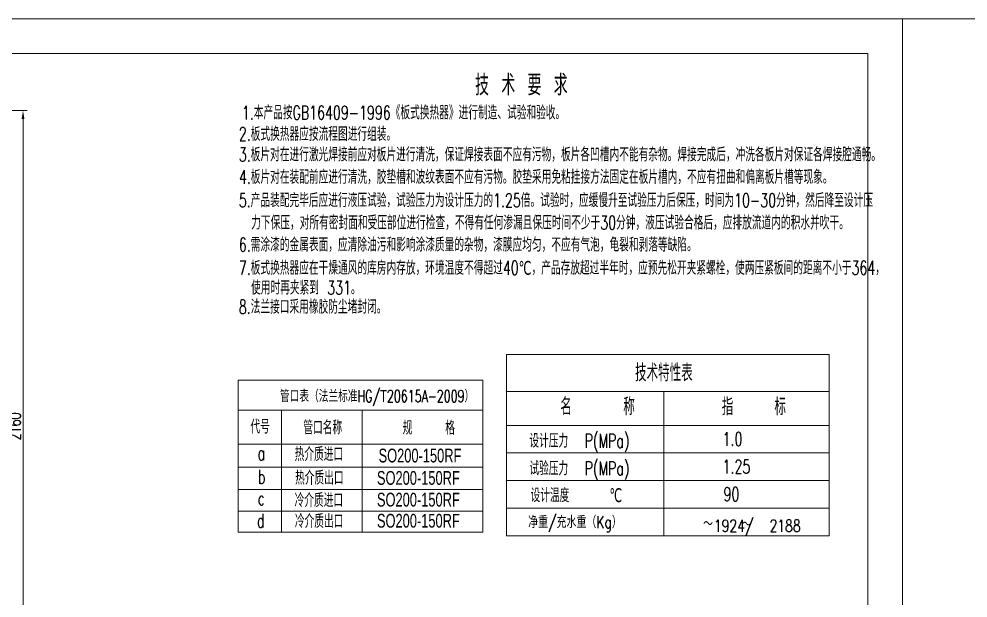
# Model space of a CAD drawing. Header units: millimetres. Extents: x -394 to 6212, y -2458 to 809.
# Drawn here: x 4173.4 to 4448.8, y -1684 to -1516.1 of the extents above; entities that cross this region are included whole.
import ezdxf

# ---------------------------------------------------------------- set-up
doc = ezdxf.new("R2010")
doc.units = ezdxf.units.MM
doc.header["$PDSIZE"] = -5
doc.layers.get('DEFPOINTS').update_dxf_attribs({"lineweight": 18})
for name, color, linetype, lineweight, true_color in [('1', 1, 'Continuous', 18, 0xff0000), ('2', 2, 'Continuous', 18, 0xffff00), ('3尺寸线', 2, 'Continuous', 18, 0xffff00)]:
    doc.layers.add(name, color=color, linetype=linetype, lineweight=lineweight, true_color=true_color)
doc.styles.add('HZ', font='txt.shx', dxfattribs={"width": 0.67, "bigfont": 'hztxt.shx'})
doc.styles.get("Standard").update_dxf_attribs({"font": 'txt.shx', "bigfont": 'gbcbig.shx'})
doc.styles.add('标准', font='', dxfattribs={"width": 0.667})
doc.styles.get('标准').set_extended_font_data('宋体')
doc.dimstyles.new('ISO-25', dxfattribs={"dimtxt": 2.5, "dimasz": 2.5, "dimexe": 1.25, "dimexo": 0.625, "dimtad": 1, "dimtxsty": 'Standard', "dimcen": 2.5, "dimdle": 5, "dimadec": 0, "dimazin": 0, "dimtfac": 1, "dimtmove": 0, "dimatfit": 3, "dimfxl": 1, "dimlwd": -1, "dimlwe": -1, "dimarcsym": 0})

# ---------------------------------------------------------------- blocks, each defined once
blk = doc.blocks.new('*D390')
at = {"layer": '3尺寸线', "color": 0}
for p, q in [((4134.36, -1542.61), (4175.79, -1542.61)), ((4174.54, -1545.11), (4174.54, -1722.11)), ((4152.68, -1724.61), (4175.79, -1724.61))]:
    blk.add_line(p, q, dxfattribs=at)
for points in [[(4174.13, -1545.11), (4174.96, -1545.11), (4174.54, -1542.61)], [(4174.13, -1722.11), (4174.96, -1722.11), (4174.54, -1724.61)]]:
    blk.add_solid(points, dxfattribs=at)
at = {"layer": 'DEFPOINTS', "color": 0}
for p in [(4133.74, -1542.61), (4152.06, -1724.61), (4174.54, -1724.61)]:
    blk.add_point(p, dxfattribs=at)
at = {"layer": '3尺寸线', "color": 0, "insert": (4172.17, -1634.25), "char_height": 3.5, "attachment_point": 5, "rotation": 90, "style": 'HZ'}
blk.add_mtext('2160', dxfattribs=at)

msp = doc.modelspace()

# ---------------------------------------------------------------- linework, layer by layer
at = {"layer": '1'}
for p, q in [((4314.83958, -1665.95841), (4314.83958, -1613.41584)), ((4314.83958, -1613.41584), (4408.48838, -1613.41584)), ((4408.48838, -1613.41584), (4408.48838, -1665.95841)), ((4236.95213, -1620.79895), (4236.95213, -1664.97709)), ((4236.95213, -1620.79895), (4308.00282, -1620.79895)), ((4308.00282, -1664.97709), (4308.00282, -1620.79895)), ((4314.83958, -1624.11552), (4408.48838, -1624.11552)), ((4236.95213, -1664.97709), (4308.00282, -1664.97709)), ((4408.48838, -1665.95841), (4314.83958, -1665.95841))]:
    msp.add_line(p, q, dxfattribs=at)
at = {"layer": '2'}
for p, q in [((4429.74256, -1516.0524), (4429.74256, -1936.0524)), ((4360.54597, -1665.95841), (4360.54597, -1624.11552)), ((4236.95213, -1629.58144), (4308.00282, -1629.58144)), ((4249.52128, -1664.97709), (4249.52128, -1629.58144)), ((4272.94788, -1664.97709), (4272.94788, -1629.58144)), ((4408.48838, -1633.95841), (4314.83958, -1633.95841)), ((4236.95213, -1639.40387), (4308.00282, -1639.40387)), ((4408.48838, -1641.95841), (4314.83958, -1641.95841)), ((4236.95213, -1646.06133), (4308.00282, -1646.06133)), ((4408.48838, -1649.95841), (4314.83958, -1649.95841)), ((4236.95213, -1652.55492), (4308.00282, -1652.55492)), ((4236.95213, -1658.86016), (4308.00282, -1658.86016))]:
    msp.add_line(p, q, dxfattribs=at)
at = {"layer": '2', "linetype": 'ByBlock', "ltscale": 0.5}
msp.add_line((4408.48838, -1657.95841), (4314.83958, -1657.95841), dxfattribs=at)
at = {"layer": '3尺寸线'}
for points in [[(4429.74256, -1936.0524), (3835.74256, -1936.0524), (3835.74256, -1516.0524), (4429.74256, -1516.0524)], [(5023.74256, -1936.0524), (4429.74256, -1936.0524), (4429.74256, -1516.0524), (5023.74256, -1516.0524)]]:
    msp.add_lwpolyline(points, close=True, dxfattribs=at)
at = {"layer": '3尺寸线', "color": 1}
msp.add_lwpolyline([(3860.74256, -1526.0524), (4419.74256, -1526.0524), (4419.74256, -1926.0524), (3860.74256, -1926.0524)], close=True, dxfattribs=at)

# ---------------------------------------------------------------- texts
at = {"layer": '2', "linetype": 'ByBlock', "ltscale": 0.5, "style": 'HZ', "width": 0.75}
for s, p in [('净重/充水重（Kg）', (4321.12562, -1663.75265)), ('1924/  2188', (4375.04753, -1664.81826)), ('～', (4371.90666, -1664.2213)), ('～', (4383.06366, -1664.36801))]:
    msp.add_text(s, height=3.5, dxfattribs=at).set_placement(p)
at = {"layer": '2', "ltscale": 20, "insert": (4305.74754, -1538.2344), "char_height": 6, "width": 42.21, "attachment_point": 7, "style": 'HZ'}
msp.add_mtext('\\T1;技 术 要 求', dxfattribs=at)
at = {"layer": '2'}
for s, insert, char_height, width, attachment_point, style in [('\\T1;1.本产品按GB16409-1996《板式换热器》进行制造、试验和验收。', (4238.05848, -1545.24621), 4, 141.8890659, 7, 'HZ'), ('\\T1;2.板式换热器应按流程图进行组装。', (4237.17689, -1551.45568), 4, 66.3855879, 7, 'HZ'), ('\\T1;3.板片对在进行激光焊接前应对板片进行清洗，保证焊接表面不应有污物，板片各凹槽内不能有杂物。焊接完成后，冲洗各板片对保证各焊接腔通畅。 ', (4237.17689, -1557.5006), 4, 271.872011, 7, 'HZ'), ('\\T1;4.板片对在装配前应进行清洗，胶垫槽和波纹表面不应有污物。胶垫采用免粘挂接方法固定在板片槽内，不应有扭曲和偏离板片槽等现象。', (4237.18697, -1564.02432), 4, 247.2082802, 7, 'HZ'), ('\\T1;5.产品装配完毕后应进行液压试验，试验压力为设计压力的1.25倍。试验时，应缓慢升至试验压力后保压，时间为10-30分钟，然后降至设计压', (4237.16401, -1570.77962), 4, 268.5794396, 7, 'HZ'), ('\\T1;力下保压，对所有密封面和受压部位进行检查，不得有任何渗漏且保压时间不少于30分钟，液压试验合格后，应排放流道内的积水并吹干。', (4240.76383, -1577.27312), 4, 249.4652967, 7, 'HZ'), ('\\T1;6.需涂漆的金属表面，应清除油污和影响涂漆质量的杂物，漆膜应均匀，不应有气泡，龟裂和剥落等缺陷。', (4237.17424, -1583.66218), 4, 190.266011, 7, 'HZ'), ('7.板式换热器应在干燥通风的库房内存放，环境温度不得超过40℃，产品存放超过半年时，应预先松开夹紧螺栓，使两压紧板间的距离不小于364，', (4237.18351, -1590.39105), 4, 270.4535989, 7, 'HZ'), ('使用时再夹紧到 331。', (4240.74314, -1596.03828), 4, 43.5529451, 7, 'HZ'), ('\\T1;8.法兰接口采用橡胶防尘堵封闭。', (4237.16769, -1601.58469), 4, 61.9635879, 7, 'HZ'), ('\\T1;技术特性表', (4352.14667, -1621.19403), 5, 25.125, 7, 'HZ'), ('管口表（法兰标准HG/{\\fArial|b0|i0|c0|p32;T}20615A-2009）', (4249.10732, -1623.70343), 3.5, 54.0663866, 1, 'HZ'), ('\\T1;名     称 ', (4330.46219, -1631.00322), 5, 40.2, 7, 'HZ'), ('\\T1; 指    标 ', (4374.32551, -1631.00322), 5, 40.28375, 7, 'HZ'), ('\\T1;代号', (4240.55226, -1636.3489), 4, 8.04, 7, 'HZ'), ('\\T1;管口名称', (4255.90312, -1636.58667), 4, 16.08, 7, 'HZ'), ('\\T1;规    格', (4284.71779, -1636.67218), 4, 24.187, 7, 'HZ'), ('\\T1;设计压力  P(MPa)', (4321.49566, -1641.76962), 4, 48.91, 7, 'HZ'), ('\\T1;a', (4242.60163, -1644.01442), 4, 6.7957143, 7, 'HZ'), ('\\T1;热介质进口', (4253.37634, -1644.33904), 4, 20.167, 7, 'HZ'), ('{\\fArial|b0|i0|c0|p32;SO200-150RF}', (4277.72904, -1644.7645), 4, 49.1971429, 7, '标准'), ('\\T1;试验压力  P(MPa)', (4321.49566, -1649.76962), 4, 48.91, 7, 'HZ'), ('\\T1;b', (4242.71116, -1650.89404), 4, 8.7291429, 7, 'HZ'), ('\\T1;热介质出口', (4253.49244, -1651.21745), 4, 20.1, 7, 'HZ'), ('{\\fArial|b0|i0|c0|p32;SO200-150RF}', (4277.25864, -1651.25808), 4, 49.1971429, 7, '标准'), ('\\T1;设计温度', (4321.82836, -1656.25603), 4, 16.08, 7, 'HZ'), ('\\T1;℃', (4344.71822, -1656.26841), 4, 3.9272308, 7, 'HZ'), ('\\T1;c', (4242.64617, -1657.14084), 4, 10.6242857, 7, 'HZ'), ('\\T1;冷介质进口', (4253.35739, -1657.6877), 4, 20.167, 7, 'HZ'), ('{\\fArial|b0|i0|c0|p32;SO200-150RF}', (4277.25864, -1657.56333), 4, 49.1971429, 7, '标准'), ('\\T1;d', (4242.42351, -1663.61704), 4, 6.8914286, 7, 'HZ'), ('\\T1;冷介质出口', (4253.4315, -1663.76296), 4, 20.1, 7, 'HZ'), ('{\\fArial|b0|i0|c0|p32;SO200-150RF}', (4277.25864, -1663.68025), 4, 49.1971429, 7, '标准')]:
    msp.add_mtext(s, dxfattribs=dict(at, insert=insert, char_height=char_height, width=width, attachment_point=attachment_point, style=style))
at = {"layer": '2', "char_height": 4, "attachment_point": 7}
for s, insert, width in [('\\W0.67;1.0', (4377.56957, -1639.91176), 9.5714286), ('\\W0.67;1.25', (4377.56957, -1647.91176), 13.4), ('\\W0.67;90', (4377.82947, -1655.91176), 11.4857143)]:
    msp.add_mtext(s, dxfattribs=dict(at, insert=insert, width=width))

# ---------------------------------------------------------------- dimensions: what is measured, and where the dimension line sits
at = {"layer": '3尺寸线'}
dim = msp.add_linear_dim(base=(4174.54468, -1724.6075), p1=(4133.73537, -1542.6075), p2=(4152.05537, -1724.6075), angle=90, text='2160', dimstyle='ISO-25', override={"dimtxt": 3.5, "dimdec": 4, "dimtxsty": 'HZ', "dimadec": 2, "dimtdec": 4}, dxfattribs=at)
dim.commit()
dim.dimension.update_dxf_attribs({"geometry": '*D390', "text_midpoint": (4174.54468, -1634.2475), "dimtype": 160})

doc.saveas('drawing.dxf')
